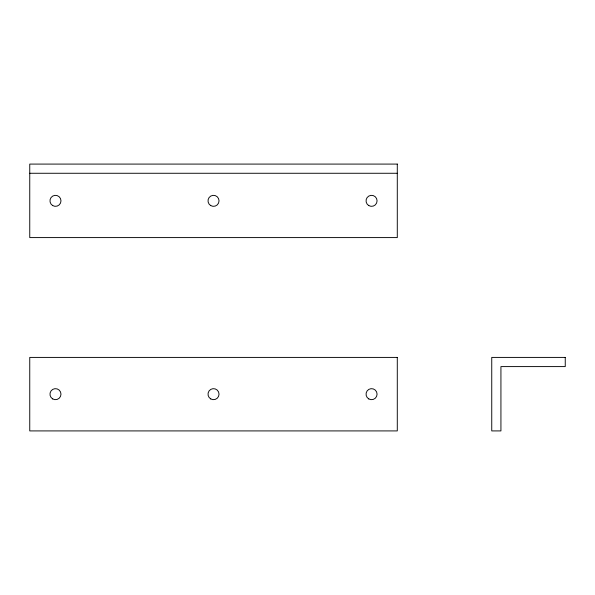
<?xml version="1.0" encoding="UTF-8"?>
<svg xmlns="http://www.w3.org/2000/svg" width="595" height="595" viewBox="0 0 595 595"><rect width="100%" height="100%" fill="white"/><g stroke="black" fill="none" stroke-linecap="round" stroke-linejoin="round"><path stroke-width="0.89" d="M29.75 173.271L397.289 173.271M397.289 164.086L29.75 164.086L29.75 237.591L397.289 237.591L397.289 164.086M397.289 357.409L29.75 357.409L29.75 430.914L397.289 430.914L397.289 357.409M565.25 357.409L491.745 357.409L491.745 430.914L500.93 430.914L500.93 366.594L565.25 366.594L565.25 357.409M368.803 398.94A5.511 5.511 0 0 0 377.074 394.165A5.511 5.511 0 0 0 368.803 389.39A5.511 5.511 0 0 0 368.803 398.94M52.724 398.94A5.511 5.511 0 0 0 60.988 394.165A5.511 5.511 0 0 0 52.724 389.39A5.511 5.511 0 0 0 52.724 398.94M210.764 398.94A5.511 5.511 0 0 0 219.034 394.165A5.511 5.511 0 0 0 210.764 389.39A5.511 5.511 0 0 0 210.764 398.94M52.724 205.61A5.511 5.511 0 0 0 60.988 200.835A5.511 5.511 0 0 0 52.724 196.06A5.511 5.511 0 0 0 52.724 205.61M368.803 205.61A5.511 5.511 0 0 0 377.074 200.835A5.511 5.511 0 0 0 368.803 196.06A5.511 5.511 0 0 0 368.803 205.61M210.764 205.61A5.511 5.511 0 0 0 219.034 200.835A5.511 5.511 0 0 0 210.764 196.06A5.511 5.511 0 0 0 210.764 205.61"/></g></svg>
